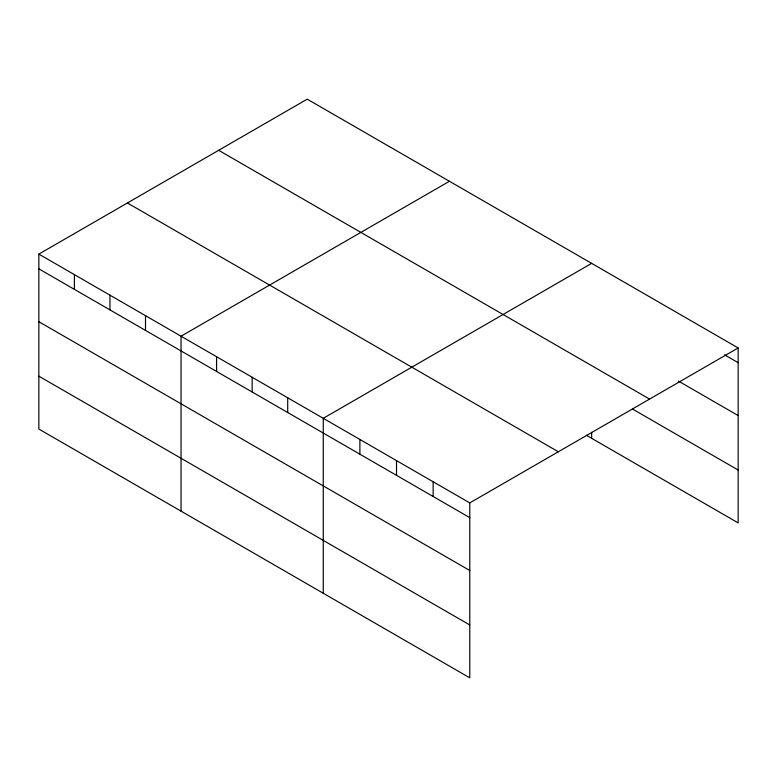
<?xml version="1.0" encoding="UTF-8"?>
<svg xmlns="http://www.w3.org/2000/svg" width="777" height="777" viewBox="0 0 777 777"><rect width="100%" height="100%" fill="white"/><g stroke="black" fill="none" stroke-linecap="round" stroke-linejoin="round"><path stroke-width="1.17" d="M469.774 570.503L469.774 502.904L38.85 254.108L38.85 429.05L469.774 677.835L469.774 570.503L38.85 321.707M586.412 435.285L738.15 522.892L738.15 347.95L307.226 99.165L38.85 254.108M449.436 181.264L181.051 336.208L181.051 511.149M591.637 263.364L323.261 418.317L323.261 593.249M469.774 502.904L738.15 347.95M724.543 354.836L738.15 362.684M678.496 381.118L738.15 415.549M218.667 150.301L649.582 399.087M632.449 408.993L738.15 470.027M127.418 202.982L558.333 451.767M38.85 268.842L469.774 517.637M38.85 376.175L469.774 624.97M591.637 432.294L591.637 438.296M433.139 481.75L433.139 496.484M396.513 460.606L396.513 475.339M359.887 439.461L359.887 454.195M287.704 397.785L287.704 412.519M252.156 377.263L252.156 391.997M216.608 356.74L216.608 371.474M145.503 315.685L145.503 330.419M109.955 295.163L109.955 309.897M74.398 274.64L74.398 289.365"/></g></svg>
